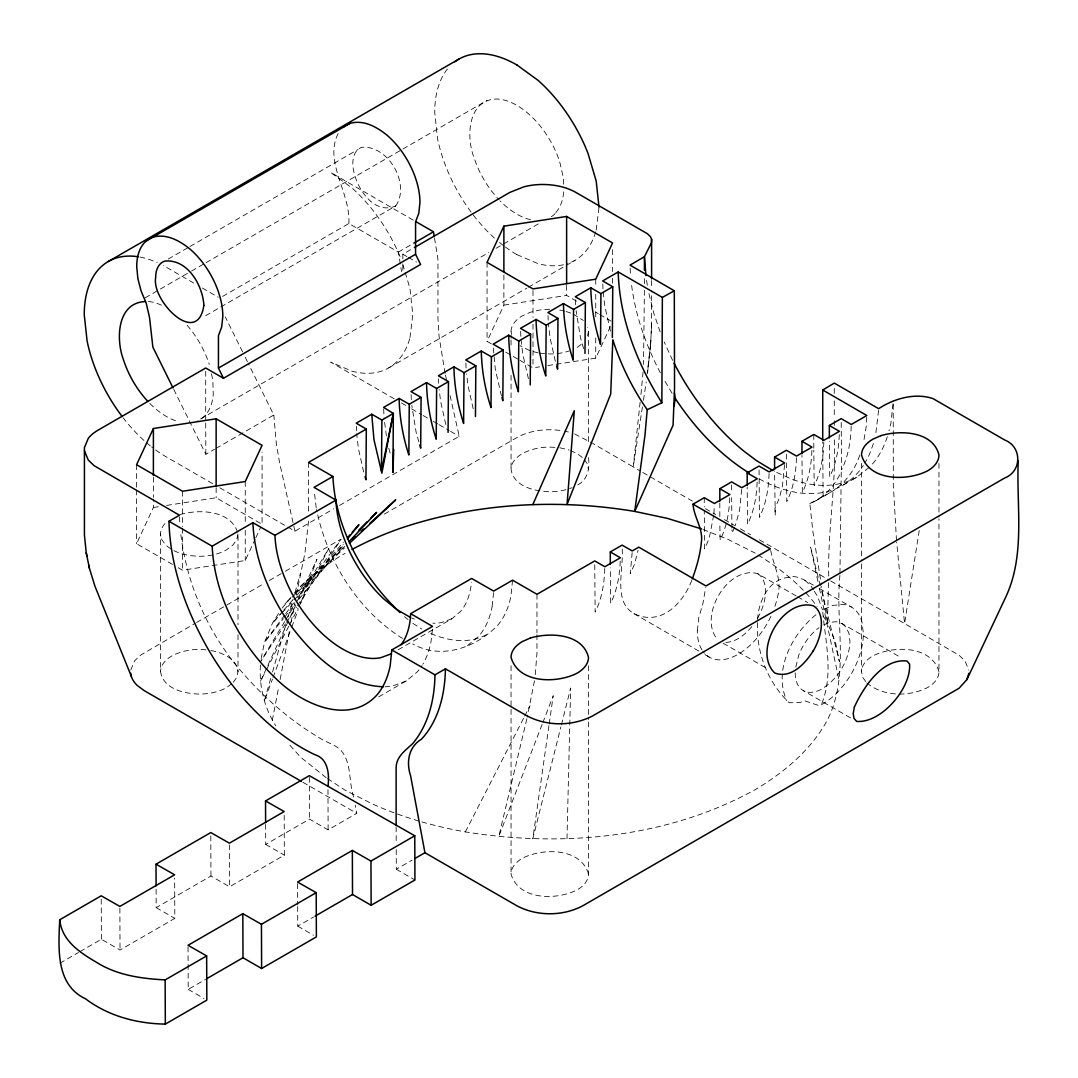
<?xml version="1.0" encoding="UTF-8"?>
<svg xmlns="http://www.w3.org/2000/svg" width="1078" height="1078" viewBox="0 0 1078 1078"><rect width="100%" height="100%" fill="white"/><g stroke="black" fill="none" stroke-linecap="round" stroke-linejoin="round"><path stroke-width="0.75" stroke-dasharray="5 3.75" d="M644.388 290.386L643.526 364.418M644.388 283.662L644.401 276.925M757.591 622.639C756.001 652.163 767.779 682.32 789.15 702.735L799.916 702.6L804.363 700.687L819.037 705.618L822.554 704.109A57.673 33.297 -60 0 0 851.431 673.656A58.01 33.499 -60 0 0 863.37 633.446L861.969 622.073A57.538 33.216 -60 0 0 842.983 604.421L833.119 605.391L822.554 609.892C825.236 640.871 833.739 673.022 821.988 703.099L819.037 705.618M260.445 665.072C258.963 686.241 264.379 707.896 275.779 725.804M421.821 821.894A289.308 167.023 0 0 0 465.359 831.906C562.756 847.645 667.349 838.064 754.762 789.891C783.8 772.71 810.683 750.355 827.176 720.441C850.151 675.488 834.965 623.017 839.951 574.951M839.964 573.294L841.244 471.719C834.911 485.504 824.118 497.861 809.834 503.601L812.947 531.98L821.369 584.734M567.001 838.765L570.653 688.02L561.288 725.305M828.537 582.686L827.419 622.666L835.437 642.016L839.452 661.73L820.762 587.483M828.726 576.029C827.635 529.271 836.528 483.092 834.291 436.334M432.413 629.498L430.971 641.922A127.662 73.708 60 0 1 422.886 664.169M493.616 592.644L492.107 606.631M512.562 580.193L510.985 595.73A127.662 73.708 60 0 1 497.551 625.429C475.91 647.582 441.441 660.262 412.672 643.889M604.771 568.416C604.354 583.414 601.874 598.613 595.137 612.142L594.746 563.969M620.227 561.126C619.729 575.558 617.142 590.151 610.674 603.181L610.296 567.729M632.153 552.61L630.253 573.712L634.416 564.495L638.082 550.346M651.462 326.998L651.611 290.494M713.932 513.532L714.296 505.191M729.752 497.888C729.254 512.319 726.666 526.926 720.198 539.943L719.821 524.878M741.677 489.385L739.521 510.622L735.263 525.592M757.133 482.082C756.635 496.513 754.048 511.12 747.58 524.137L747.189 487.04M769.059 473.565C768.641 488.563 766.162 503.763 759.424 517.292L759.033 466.073M784.595 464.605L782.426 485.855L779.448 497.82L774.961 508.331L775.244 515.419L774.583 471.221M796.44 457.759C796.022 472.757 793.543 487.957 786.805 501.486L786.401 453.326M811.896 450.469C811.397 464.901 808.81 479.494 802.342 492.511L801.965 455.415M823.821 441.953C823.403 456.937 820.924 472.151 814.2 485.679L813.796 450.24M839.277 434.65C838.778 449.095 836.191 463.688 829.723 476.705L829.346 441.252M851.202 426.147C850.785 441.131 848.305 456.344 841.581 469.86L841.177 418.641M866.739 417.173L866.375 425.527L863.465 442.91M878.583 410.341L875.686 434.569M650.6 345.176L651.611 323.548L650.6 345.176L647.406 372.759M893.056 403.684L890.9 423.223L889.04 430.701M308.537 521.105L304.926 553.216L296.1 596.094M643.054 372.058L640.871 395.559M697.358 630.711L698.76 617.707L702.829 603.99L705.699 587.604M795.807 666.999L798.865 654.885A38.579 22.274 -60 0 1 818.997 627.719M640.13 402.107L633.217 466.882L639.901 470.816M647.514 373.689L650.842 341.672L647.393 372.665M409.977 337.616L412.807 314.722L409.977 288.527L404.978 271.643M596.188 230.113L599.018 207.205M534.459 680.77L527.263 717.153M535.267 674.626L536.965 652.985L536.965 634.538M713.703 515.149L709.162 538.394L704.662 548.904L704.271 510.163M548.945 725.656L532.801 838.805L560.883 726.936M549.187 723.998L553.216 695.714L542.935 722.314M642.407 406.972L633.217 466.882L592.482 443.287M643.431 400.315L646.234 382.003M919.224 530.565L904.577 623.556L959.177 655.303L964.985 660.908L968.839 670.166M272.303 720.454L278.879 686.093M280.132 679.544L289.834 628.824M291.087 622.275L294.846 602.642M130.734 670.098L134.588 660.841L140.396 655.249L195.145 623.327M261.132 658.51L264.555 642.138L272.613 622.841L278.676 613.463M757.591 619.5C758.521 601.322 768.466 579.614 788.261 577.363C797.141 574.21 805.98 581.285 813.553 585.206M238.009 533.96L236.688 539.755L232.835 545.145L226.649 549.767A38.579 22.274 0 0 1 199.268 556.315L189.243 555.561L179.932 553.324L171.914 549.78M238.009 634.753L238.009 671.715L236.688 677.496L232.835 682.886M587.497 335.959L588.48 331.606L587.497 327.267M588.48 457.598C590.016 468.202 587.726 480.168 577.134 485.167M526.872 718.783L498.777 836.541L542.328 723.877M270.699 678.48L264.285 701.158L272.478 679.086M272.532 671.998L286.276 623.407M288.109 616.926L293.149 599.112M294.981 592.63L300.479 573.186M273.057 677.51L291.195 628.649M291.774 627.073L298.215 609.73M300.546 603.424L316.932 559.293L298.539 599.018M859.84 455.064L857.495 461.303A176.455 101.884 60 0 1 830.505 492.363L816.127 500.677M873.45 443.543L869.353 454.458A176.549 101.938 60 0 1 864.933 462.893M887.342 436.752C883.717 447.586 878.354 458.137 870.256 466.329M734.617 527.088L732.043 533.098L731.962 529.756M295.722 605.122L260.364 681.512L265.754 671.042M172.467 564.414L136.583 543.703L153.399 507.482L153.399 499.074M178.207 567.729L182.519 570.222L245.258 560.506L255.068 539.377M255.769 537.868L260.674 527.304M491.366 343.842L487.067 341.349L503.884 305.128L503.884 274.89M556.113 364.297L595.73 358.152L610.458 326.459M465.359 831.906L523.908 717.584M524.676 716.102L529.999 705.699M266.522 669.546L288.823 626.17M289.591 624.674L298.04 608.221M298.808 606.725L328.803 548.392L295.924 602.939M691.793 580.368C684.072 600.23 666.325 621.561 642.717 616.724C609.852 609.663 624.256 571.367 622.127 548.163M284.673 621.588L260.458 661.784L285.468 623.852M285.549 620.16L295.062 604.367M282.153 608.1L293.324 594.49M286.384 622.451L296.571 606.995M297.501 605.58L341.025 539.552M284.632 615.12L264.555 642.138L283.42 618.651M285.643 613.759L293.674 602.952M297.69 597.549L340.877 539.445M395.72 205.952C410.826 184.176 388.269 145.031 361.858 147.295A33.903 19.566 60 0 0 352.802 163.775C353.355 184.068 372.476 216.072 395.72 205.952L202.947 317.255M284.471 617.344L294.954 604.286M299.158 599.072L343.195 544.255M282.571 611.522L272.613 622.841L280.617 614.339M283.676 610.256L292.529 600.19M296.949 595.15L343.424 542.301M294.388 593.291L300.829 586.095L345.176 545.778M281.762 613.126L293.189 600.985M294.334 599.772L344.61 546.357M751.851 626.641C744.925 634.726 735.735 642.596 724.47 642.448M290.642 598.196L284.754 604.071L290.844 598.344M295.345 593.493L344.812 544.107M869.218 467.34L856.848 477.163L842.363 485.518M292.057 597.199L344.488 547.974M577.134 347.426L583.319 342.791M231.595 683.816L226.649 687.521A38.579 22.274 0 0 1 199.268 694.07C184.459 693.68 163.223 689.085 160.568 671.729L160.568 533.974A38.579 22.274 0 0 1 165.756 522.776M815.965 614.703C791.899 634.187 773.169 670.179 786.697 700.66M398.146 649.778L451.884 618.745L460.333 611.711A94.298 54.452 60 0 0 468.863 595.811A97.842 56.487 60 0 0 471.463 582.214M378.701 696.86L406.339 680.905L417.536 671.634A127.662 73.708 60 0 0 422.064 665.503M467.475 645.601L478.672 636.33A127.662 73.708 60 0 0 492.107 606.631M563.511 184.163L563.336 177.749L559.765 162.104A66.391 38.336 60 0 0 533.462 118.459A66.418 38.35 60 0 0 497.443 99.014C467.946 98.772 465.763 136.569 473.97 157.415A66.54 38.417 60 0 0 499.222 199.982M809.834 503.601L830.518 492.363M168.235 259.057L188.529 247.347M189.971 246.498L358.112 149.438M145.207 297.797L190.105 271.872M191.547 271.036L204.591 263.517M206.033 262.682L401.555 149.802M402.997 148.966L487 100.47M222.62 296.41L348.881 223.51L398.375 252.077L401.542 271.575M398.375 252.077L412.416 243.965M402.835 258.949L402.835 254.206L412.968 248.344M200.602 418.897L488.806 252.508M496.042 248.317L540.94 222.405M173.774 389.401L205.844 454.256L214.522 449.256M215.964 448.421L273.812 415.017L248.169 363.192M388.727 367.867L526.94 288.082M528.395 287.233L564.764 266.239M566.219 265.404L574.951 260.364M287.732 527.007L294.954 531.184L333.722 508.803M339.557 505.434L459.241 436.347L450.078 395.639M196.6 622.491L263.531 583.845M269.352 580.49L283.891 572.095M285.347 571.246L340.635 539.337M384.28 514.139L516.739 437.655C530.78 429.866 547.611 428.37 563.268 430.877M59.896 963.233L78.505 952.494M79.934 951.658L101.399 939.261L120.022 950.014L174.811 918.389L174.663 878.139M156.108 889.256L156.189 907.636L210.951 876.023L229.574 886.763L284.336 855.15L284.188 814.914M265.633 824.347L265.714 844.397L309.507 819.118L328.116 829.871L356.751 813.338L355.214 805.185M188.044 946.929L188.219 989.388L205.507 979.39M297.676 906.544L297.757 926.137L313.617 916.987M396.232 849.653L396.313 869.245L412.052 860.15M856.848 477.163C847.847 482.176 837.754 484.83 827.486 485.329A174.353 100.658 60 0 1 793.098 479.697L775.594 471.962M486.367 634.699C468.135 644.738 445.497 640.628 427.589 632.045M406.339 680.905L392.715 685.958L385.142 686.821M451.884 618.745L441.562 622.545A97.155 56.096 60 0 1 432.871 623.205M823.983 624.795L829.656 622.356L836.245 621.723L841.931 623.475L901.141 657.661M179.932 514.597C199.174 508.991 230.503 509.988 237.672 532.505M503.884 305.128L566.624 295.412L579.546 302.878M520.081 360.416L533.004 367.867L539.606 366.843M547.853 365.563L554.456 364.553M153.399 507.482L158.358 506.714M166.618 505.434L216.139 497.766L262.075 524.285L262.075 452.032M549.78 309.265L539.741 310.019L530.416 312.243L522.399 315.814A38.579 22.274 0 0 0 511.053 331.62L511.053 338.344M539.728 353.207L549.753 353.975A38.579 22.274 0 0 0 569.144 350.97M554.793 447.397C543.703 446.305 532.289 448.394 522.399 453.569A38.579 22.274 0 0 0 511.053 469.375C513.707 486.744 534.944 491.339 549.753 491.716A38.579 22.274 0 0 0 571.973 487.674M205.979 649.872C194.363 648.538 182.303 650.438 171.914 655.909A38.579 22.274 0 0 0 160.568 671.729M564.576 431.16L568.483 431.995M559.805 310.019L564.481 311.138M566.031 311.502L571.812 313.442M559.805 447.774L569.144 449.998M538.165 352.843L530.416 350.97L519.933 345.58M210.884 650.492C222.297 652.608 236.634 658.564 238.009 671.715M796.197 595.932L757.524 573.604C727.515 565.317 697.601 617.007 717.719 639.672M574.655 433.949L591.067 442.479M703.152 529.541L727.933 539.35L755.179 553.108M411.783 617.977L414.424 619.041M516.874 254.61L538.124 263.665A116.195 67.079 60 0 0 567.634 263.625M573.146 314.035L583.319 320.435M570.478 450.591L577.161 453.569L583.319 458.177M759.128 478.848C781.334 491.137 808.527 498.575 833.321 489.789A176.549 101.938 60 0 0 863.289 465.494M595.326 311.987L598.209 313.644M599.637 314.48L611.118 321.109M413.211 220.101L330.663 172.44L351.913 187.922A116.384 67.186 60 0 1 401.191 259.38M402.835 254.206L406.932 256.564M408.306 257.359L416.499 262.089M505.73 352.129L518.639 359.58M642.811 472.501L692.332 501.095M705.443 508.668L715.644 514.556M724.389 519.596L734.59 525.485M740.411 528.853L750.611 534.742M759.343 539.782L829.278 580.153M830.734 580.988L904.577 623.556L896.68 542.247M819.388 588.561L851.431 607.035M797.626 596.754L807.651 602.548M193.784 283.096L166.389 267.277A116.033 66.998 60 0 0 163.344 265.606M202.435 288.082L218.295 297.245M394.225 398.82L330.663 362.114L351.913 371.169A116.195 67.079 60 0 0 410.004 337.643M401.447 402.983L410.125 407.996M411.567 408.831L421.687 414.666M423.128 415.502L431.793 420.501M433.235 421.336L437.574 423.843M439.015 424.678L449.135 430.513M450.577 431.348L459.241 436.347M723.095 643.162L767.496 668.805M795.187 672.82A38.97 22.503 -60 0 0 803.191 690.553L852.294 718.905M633.931 613.598L699.164 651.26M704.958 654.602L709.311 657.108M212.622 483.645L166.389 456.951A116.154 67.065 60 0 1 151.661 446.952M219.845 487.808L286.29 526.172M302.891 782.251L356.751 813.338M396.313 869.245L414.936 879.985M265.714 844.397L284.336 855.15M297.757 926.137L313.509 935.232M156.189 907.636L174.811 918.389M188.219 989.388L203.971 998.484M402.593 638.499C357.573 610.148 327.092 561.166 316.528 509.503M412.914 623.38L421.66 629.013M757.996 554.968C780.351 568.712 801.56 585.206 817.111 606.55M326.108 777.656L300.587 757.133L287.664 742.769M327.442 778.545L344.839 790.026L372.409 803.945A289.308 167.023 0 0 0 420.258 821.436M866.725 682.886C883.408 696.792 908.754 697.008 927.646 687.535A38.754 22.369 0 0 0 938.965 671.715L938.965 518.828M170.688 548.85L165.756 545.145L161.889 539.768L160.568 533.974M404.439 616.697L408.077 619.567M841.931 623.475L846.284 627.504L849.019 633.541L849.936 641.208A38.579 22.274 -60 0 1 836.245 676.472L829.656 683.452L822.554 688.626A38.97 22.503 -60 0 1 803.191 690.553M804.821 580.166L810.952 585.933L813.459 589.895M865.755 681.552L862.845 677.51L861.524 671.729L861.524 562.527M584.276 459.524L587.173 463.567L588.48 469.361M823.134 615.956L827.419 622.666L821.638 586.392M814.294 591.202L817.636 596.471L822.474 609.838M672.066 393.241L664.075 379.739M660.356 372.84C645.641 344.637 634.834 314.021 631.263 282.301M242.604 351.9L225.275 316.878M247.441 361.709L244.773 356.279M672.605 360.348L664.183 341.942M660.181 331.943L653.807 313.294L648.794 293.027M402.7 263.975L404.519 270.106M610.552 331.242L604.866 306.421L603.101 291.451M583.616 348.625L580.449 337.616L576.11 310.585M555.332 361.292L550.103 338.034L548.338 323.077M528.409 378.661L522.722 353.84L520.957 338.883M501.472 396.044L495.341 369.646L493.252 347.17M473.188 408.71L467.96 385.466L466.585 373.823M445.807 424.516L440.579 401.272L439.204 389.63M418.87 441.899L416.162 432.467L411.823 405.436M388.781 448.273L390.586 454.566M363.663 471.948L358.435 448.691L356.656 433.733M820.358 585.88L810.602 547.139L817.959 581.554M211.423 373.837L212.851 380.103L213.255 394.521A66.418 38.35 60 0 1 197.8 420.77M938.965 671.715C931.54 645.385 893.339 645.358 872.884 655.909A38.579 22.274 0 0 0 861.538 671.729M511.053 331.62L511.7 334.517M588.48 874.056C581.042 847.753 542.854 847.699 522.399 858.263A38.579 22.274 0 0 0 511.053 874.069C518.491 900.399 556.679 900.413 577.161 889.876A38.754 22.369 0 0 0 588.48 874.056L588.48 721.182M445.093 373.46L439.069 336.43L437.951 318.185L437.951 259.272L434.528 238.265M445.457 375.063L446.535 379.847M294.954 531.184L279.754 463.486L276.386 444.325L273.812 415.017M770.689 550.4C773.559 565.883 782.574 580.274 777.561 596.592A57.767 33.351 -60 0 1 774.071 608.774M819.361 588.103L839.344 681.498M316.231 507.913L314.183 490.638M647.326 285.333L646.14 277.262M386.409 435.97L384.037 417.927M353.678 797.019C348.423 781.793 352.034 762.55 340.567 749.911C334.598 744.305 326.216 742.392 319.452 737.878C289.995 720.36 263.787 697.574 241.512 671.581C207.421 632.611 186.171 582.942 180.511 531.562M348.881 223.51C350.08 198.5 334.665 177.331 333.857 152.833A60.705 35.048 60 0 1 338.236 133.51M896.505 540.604L893.312 484.669L893.231 400.356M823.107 495.826L822.716 441.845M205.844 454.256L205.709 422.509M630.158 268.139L630.482 275.645M602.777 283.945L603.033 289.955M575.396 299.751L575.719 307.27M548.015 315.558L548.203 320.072M520.634 331.364L520.89 337.374M465.871 362.99L466.127 368.999M438.49 378.796L438.679 383.296M411.109 394.602L411.365 400.612M383.674 408.899L383.984 416.418M356.346 426.214L356.535 430.728M179.514 516.874L179.797 523.45M731.922 528.085L731.652 497.659M396.138 826.786L396.205 843.117M309.332 777.332L309.507 819.118M297.595 883.677L297.676 904.914M210.789 835.908L210.951 876.023M101.238 899.16L101.399 939.261M834.264 400.854L834.278 417.523M327.981 789.635L328.116 829.871M229.425 844.856L229.574 886.763M119.874 908.094L120.022 950.014M651.597 280.59L651.611 288.85M938.965 463.392L938.965 517.157M861.524 463.405L861.524 560.843M834.264 388.363L834.264 396.111M834.278 420.689L834.278 425.446M813.796 434.447L813.796 448.583M731.652 484.925L731.652 491.029M719.821 502.833L719.821 517.238M704.271 497.686L704.271 506.849M612.56 249.692L612.56 271.535M612.56 278.259L612.56 283.298M595.73 279.189L595.73 287.597M595.73 294.307L595.73 317.835M595.73 337.993L595.73 358.152M588.48 331.606L588.48 444.163M588.48 665.746L588.48 719.498M566.624 285.333L566.624 295.412M536.965 594.288L536.965 632.867M533.004 290.588L533.004 317.471M533.004 324.182L533.004 367.867M511.053 340.028L511.053 346.739M511.053 375.306L511.053 469.375M511.053 665.759L511.053 707.747M511.053 709.432L511.053 874.069M487.067 262.385L487.067 341.349M402.835 265.282L402.835 271.629M308.537 462.408L308.537 512.724M245.258 481.543L245.258 523.544M245.258 530.268L245.258 560.506M238.009 535.645L238.009 624.674M216.139 487.687L216.139 497.766M205.709 371.317L205.709 420.851M182.519 491.245L182.519 526.536M182.519 528.22L182.519 570.222M153.399 477.231L153.399 497.403M136.583 464.726L136.583 488.253M136.583 489.938L136.583 543.703M300.843 586.095A293.445 169.421 0 0 1 345.068 553.364M770.891 616.373A57.767 33.351 -60 0 1 702.775 651.125M701.926 649.832A57.767 33.351 -60 0 1 697.291 630.751M757.524 573.604A38.97 22.503 -60 0 1 765.542 591.337A38.97 22.503 -60 0 1 757.524 618.327M150.341 445.888A116.154 67.065 60 0 1 145.126 441.481M143.98 440.457A116.154 67.065 60 0 1 123.269 417.954M148.373 301.463A66.418 38.35 60 0 1 161.43 305.168M140.005 257.076A116.033 66.998 60 0 1 157.199 262.587M187.087 325.219A66.391 38.336 60 0 1 209.28 364.458M149.775 403.388A66.54 38.417 60 0 0 174.043 420.164A66.782 38.552 60 0 0 178.544 421.66M530.511 219.669A66.54 38.417 60 0 1 500.246 201.047M555.143 213.579A66.782 38.552 60 0 1 551.235 216.799M563.7 191.938A66.391 38.336 60 0 1 555.13 213.323M595.73 231.824A116.195 67.079 60 0 1 569.171 263.086M516.834 254.583A116.195 67.079 60 0 1 504.76 246.579M503.426 245.568A116.195 67.079 60 0 1 498.144 241.297M494.411 238.036A116.195 67.079 60 0 1 437.493 138.402L434.73 112.355A116.033 66.998 60 0 1 447.761 68.601"/><path stroke-width="1.5" d="M644.415 270.187L644.428 256.712L651.435 242.752L651.597 239.276L650.492 236.796L647.541 233.805L575.719 192.329C564.939 186.305 552.367 184.217 540.145 184.513A47.136 27.206 0 0 0 524.083 186.75L510.002 192.329L414.424 247.509M393.308 463.998L392.958 472.366L393.335 413.453L383.606 407.403L399.129 398.442L409.263 404.25L421.08 397.418L420.689 448.192L419.787 445.039M448.071 432.386L448.461 381.612L438.369 375.791L453.905 366.816L464.025 372.638L475.843 365.806L475.452 416.566M530.214 384.954L530.605 334.193L520.512 328.359L536.049 319.398L546.169 325.206L557.973 318.401L547.894 312.553L563.43 303.578L573.55 309.399L585.367 302.568L584.977 353.341M612.358 337.535L612.749 286.761L602.656 280.94L618.193 271.966L662.364 297.407L674.302 290.764L674.545 387.999L673.063 425.217L634.726 511.417C557.259 498.494 476.476 502.954 401.784 527.829A293.445 169.421 0 0 0 351.954 549.51M392.958 472.366L393.699 449.405M401.124 644.711A94.298 54.452 60 0 0 407.861 631.034A97.842 56.487 60 0 0 410.462 617.438L410.637 613.665L432.547 626.399L391.799 649.913L390.223 665.449A127.662 73.708 60 0 1 376.788 695.148C347.965 726.249 300.735 703.247 275.86 678.561C239.936 644.065 214.711 596.417 212.15 546.196L168.976 521.28L179.447 515.23L94.069 465.656L88.261 460.05L84.421 450.779M822.716 440.296L822.743 389.993L834.264 383.108L878.664 408.67C894.026 398.564 914.872 392.581 932.901 398.55L1004.75 440.026C1022.065 446.737 1022.065 471.261 1004.75 477.972L592.671 715.886C572.593 726.383 547.031 726.464 526.98 715.873L445.443 668.805L434.973 674.841C434.596 699.204 428.653 724.551 412.699 743.577C405.584 750.355 396.381 756.433 396.138 767.428L396.138 825.155L414.76 835.773L414.936 879.985L371.142 905.277L352.519 894.524L352.344 850.434L297.582 882.047L316.204 892.678L316.38 936.89L261.617 968.502L242.995 957.749L242.819 913.672L188.044 945.298L206.653 955.916L206.828 1000.128L165.325 1024.1C136.744 1023.615 108.528 1016.136 85.526 998.794C55.288 984.74 58.549 947.562 59.721 919.777L101.224 895.805L119.874 906.423L174.649 874.797L156.014 864.179L156.094 885.914M445.443 668.805C444.971 693.841 438.894 720.374 421.458 739.198C408.495 746.987 406.096 762.146 410.61 775.864L424.934 852.711L516.968 905.843C537.019 916.394 562.595 916.408 582.659 905.857L959.124 688.222L966.899 679.585L1005.922 596.727C1025.704 554.065 1016.136 505.798 1018.279 460.575M532.828 504.531L574.304 410.718L567.055 504.464L610.714 394.049L612.816 339.839C620.793 364.647 632.274 388.336 647.218 409.707L644.994 435.013L634.726 511.417L667.295 518.356L701.603 528.934M647.218 409.707L661.865 402.741L662.364 297.407M674.019 406.19L675.354 398.591L674.464 392.904M371.748 414.248L381.881 420.056L393.335 413.453L381.855 473.188L373.972 439.73L371.748 414.248L356.225 423.209L366.318 429.044L365.927 479.804L365.024 476.665M393.335 413.453L381.464 470.843L381.881 420.056M968.839 673.332L966.899 679.585M692.292 578.926C697.021 566.044 700.7 552.718 701.643 538.973C701.832 526.576 693.882 516.47 693.033 504.181L704.271 497.686L714.377 503.52L729.9 494.546L719.821 488.711L731.652 481.879L741.758 487.714L757.282 478.74L747.189 472.919L747.189 485.383M153.399 428.505L136.583 464.726L182.519 491.245L245.258 481.543L262.075 445.322L216.139 418.803L153.399 428.505L153.399 475.56M503.884 226.164L487.067 262.385L533.004 288.904L595.73 279.189L612.56 242.968L566.624 216.449L503.884 226.164L503.884 271.521M813.378 650.573C805.63 663.213 791.036 679.315 774.651 672.941C752.228 650.937 783.127 597.414 813.378 605.849A38.97 22.503 -60 0 1 813.378 650.735M347.385 539.04L358.92 524.676L352.277 532.222M347.857 537.262L350.067 534.742M349.191 541.493L376.613 512.36L370.724 518.235M358.947 529.999L367.194 521.765M349.366 543.393L395.693 499.882L369.821 523.396M352.573 539.067L355.039 536.831M361.197 531.225L363.663 528.988M108.299 261.509L458.783 59.155M146.204 241.014L350 123.377C363.394 119.51 376.626 126.813 386.786 135.006A61.001 35.224 60 0 1 415.556 178.153A60.718 35.062 60 0 1 419.948 202.543L418.803 213.255L415.569 221.839L415.569 254.26L420.609 264.46L223.483 378.27L205.709 368.002L97.923 430.243A46.758 26.99 0 0 0 88.275 438.355L84.421 447.613L84.421 535.038L86.24 552.852L89.447 568.389L94.918 586.162L131.368 676.445A46.812 27.031 0 0 0 137.175 685.406L144.25 690.661L301.436 781.415M413.817 243.156L433.477 231.797L434.272 236.648M223.483 378.27L218.443 368.07L415.569 254.26M448.461 381.612L436.617 388.457L426.524 382.623L410.987 391.597L421.08 397.418M501.93 397.62L502.833 400.76L503.224 350L491.406 356.831L481.287 351.01L465.75 359.971L475.843 365.806M530.605 334.193L518.761 341.039L508.668 335.204L493.131 344.165L503.224 350M612.749 286.761L600.931 293.593L590.811 287.772L575.275 296.746L585.367 302.568M366.318 429.044L308.537 462.408L332.913 476.476C335.433 528.557 362.693 577.121 400.005 612.547M212.15 546.196L252.899 522.682L274.957 535.335C275.698 554.483 281.83 573.051 290.225 590.138A96.683 55.813 60 0 0 305.007 614.15A97.155 56.096 60 0 0 323.036 634.403C334.328 644.711 347.493 653.578 362.531 657.203A97.155 56.096 60 0 0 380.561 657.769L390.883 653.969M332.913 476.476L314.035 487.377L335.959 500.111C336.7 519.259 342.831 537.828 351.226 554.914A96.683 55.813 60 0 0 366.021 578.926A97.155 56.096 60 0 0 384.037 599.179L397.122 609.744L410.462 617.438M274.957 535.335L335.959 500.111M410.637 613.665L471.638 578.455L493.684 591.094L512.562 580.193L536.965 594.288L594.746 560.924L604.852 566.745L620.376 557.784L610.296 551.936L622.127 545.118L632.234 550.939L638.782 547.166L705.982 585.96L770.339 548.81L693.033 504.181M747.189 472.919L759.033 466.073L769.14 471.894L784.663 462.934L774.583 457.085L786.401 450.281L796.521 456.088L812.044 447.127L801.965 441.279L813.796 434.447L823.902 440.282L839.425 431.321L829.346 425.473L841.177 418.641L851.283 424.476L866.806 415.515L822.743 389.993M156.014 864.179L210.776 832.566L229.412 843.171L284.174 811.559L265.538 800.941L265.619 822.676M265.538 800.941L309.332 775.661L396.138 825.155M59.721 919.777C61.931 940.865 79.785 952.48 96.414 962.263C117.044 975.28 141.191 978.649 165.15 979.889L206.653 955.916M242.819 913.672L261.442 924.291L316.204 892.678M352.344 850.434L370.967 861.052L414.76 835.773M206.949 978.568L242.995 957.749M315.059 916.152L352.519 894.524M414.922 858.492L424.934 852.711M145.476 301.57C116.936 302.419 115.723 339.462 123.485 359.769A66.54 38.417 60 0 0 147.713 401.245M383.539 686.767C345.391 685.568 314.749 656.893 292.717 628.231C270.457 597.522 254.448 560.964 252.899 522.682M772.886 470.547L756.608 460.697L744.534 451.655A174.353 100.658 60 0 1 710.146 417.577L699.676 404.277A169.219 97.694 60 0 1 674.087 363.192M416.108 221.772L433.477 231.797M391.799 649.913L434.973 674.841M674.302 290.764L630.037 265.121L644.428 256.712L645.938 275.604M749.035 472.959C719.12 454.31 694.758 427.818 675.354 398.591M516.874 64.923L538.124 80.405A116.384 67.186 60 0 1 588.009 153.386L596.188 181.01L599.018 207.205M661.865 402.741C637.111 363.623 619.567 318.63 618.193 271.966M173.019 387.891L152.874 347.17L149.505 317.35L146.204 303.161L141.11 291.006L137.876 278.676L136.731 266.643A60.705 35.048 60 0 1 152.874 237.187C166.268 233.32 179.5 240.623 189.661 248.816A61.001 35.224 60 0 1 213.363 279.795A60.718 35.062 60 0 1 222.823 316.326L221.677 327.065L218.443 335.649L218.443 368.07M556.693 366.008L557.596 369.148L557.973 318.401M86.24 552.852L86.9 555.992M88.787 565.168L89.447 568.389M130.734 673.265L131.368 676.445M590.811 287.772C591.202 306.987 594.598 326.095 600.513 344.367L600.931 293.593M563.43 303.578C563.821 322.794 567.217 341.901 573.132 360.187L573.55 309.399M536.049 319.398C536.44 338.613 539.835 357.707 545.751 375.993L546.169 325.206M508.668 335.204C509.059 354.419 512.454 373.527 518.37 391.799L518.761 341.039M481.287 351.01C481.677 370.226 485.073 389.333 490.989 407.605L491.406 356.831M453.905 366.816C454.296 386.032 457.692 405.139 463.607 423.411L464.025 372.638M426.524 382.623C426.915 401.838 430.311 420.946 436.226 439.218L436.617 388.457M399.129 398.442C399.534 417.644 402.929 436.752 408.845 455.037L409.263 404.25M168.976 521.28C170.162 566.233 185.834 609.757 207.811 648.592A190.146 109.781 60 0 0 239.208 693.599C260.324 718.474 285.374 740.653 315.019 754.775C328.278 758.616 329.504 774.866 327.968 786.28M370.967 861.052L371.142 905.277M261.442 924.291L261.617 968.502M165.15 979.889L165.325 1024.1M651.597 239.276L651.597 278.933M829.346 425.473L829.346 437.951M801.965 441.279L801.965 453.757M774.583 457.085L774.583 469.563M719.821 488.711L719.821 501.176M610.296 551.936L610.296 564.414M566.624 216.449L566.624 283.649M216.139 418.803L216.139 486.003M343.316 127.217A60.705 35.048 60 0 1 350 123.377M122.259 416.647A116.154 67.065 60 0 1 87.075 340.85L84.246 314.709A116.033 66.998 60 0 1 138.307 256.78M454.808 61.81A116.033 66.998 60 0 1 516.874 64.95M203.877 305.384C197.449 347.938 151.297 300.614 155.677 277.585A33.903 19.566 60 0 1 164.732 261.105C187.505 258.693 202.772 285.293 203.877 305.384M854.382 707.006L853.224 713.42L853.992 718.339L856.619 721.398C881.346 723.486 911.422 687.993 909.562 664.048L906.921 661.003C882.114 658.294 863.397 687.468 854.382 707.006M880.888 435.633L872.884 439.191A38.579 22.274 0 0 0 861.538 455.01C868.976 481.327 907.164 481.34 927.646 470.816A38.754 22.369 0 0 0 938.965 454.997C933.144 431.16 900.399 429.866 880.888 435.633M530.416 637.974L522.399 641.545A38.579 22.274 0 0 0 511.053 657.351C518.491 683.681 556.679 683.695 577.161 673.157A38.754 22.369 0 0 0 588.48 657.337C582.646 633.527 549.915 632.207 530.416 637.974"/></g></svg>
